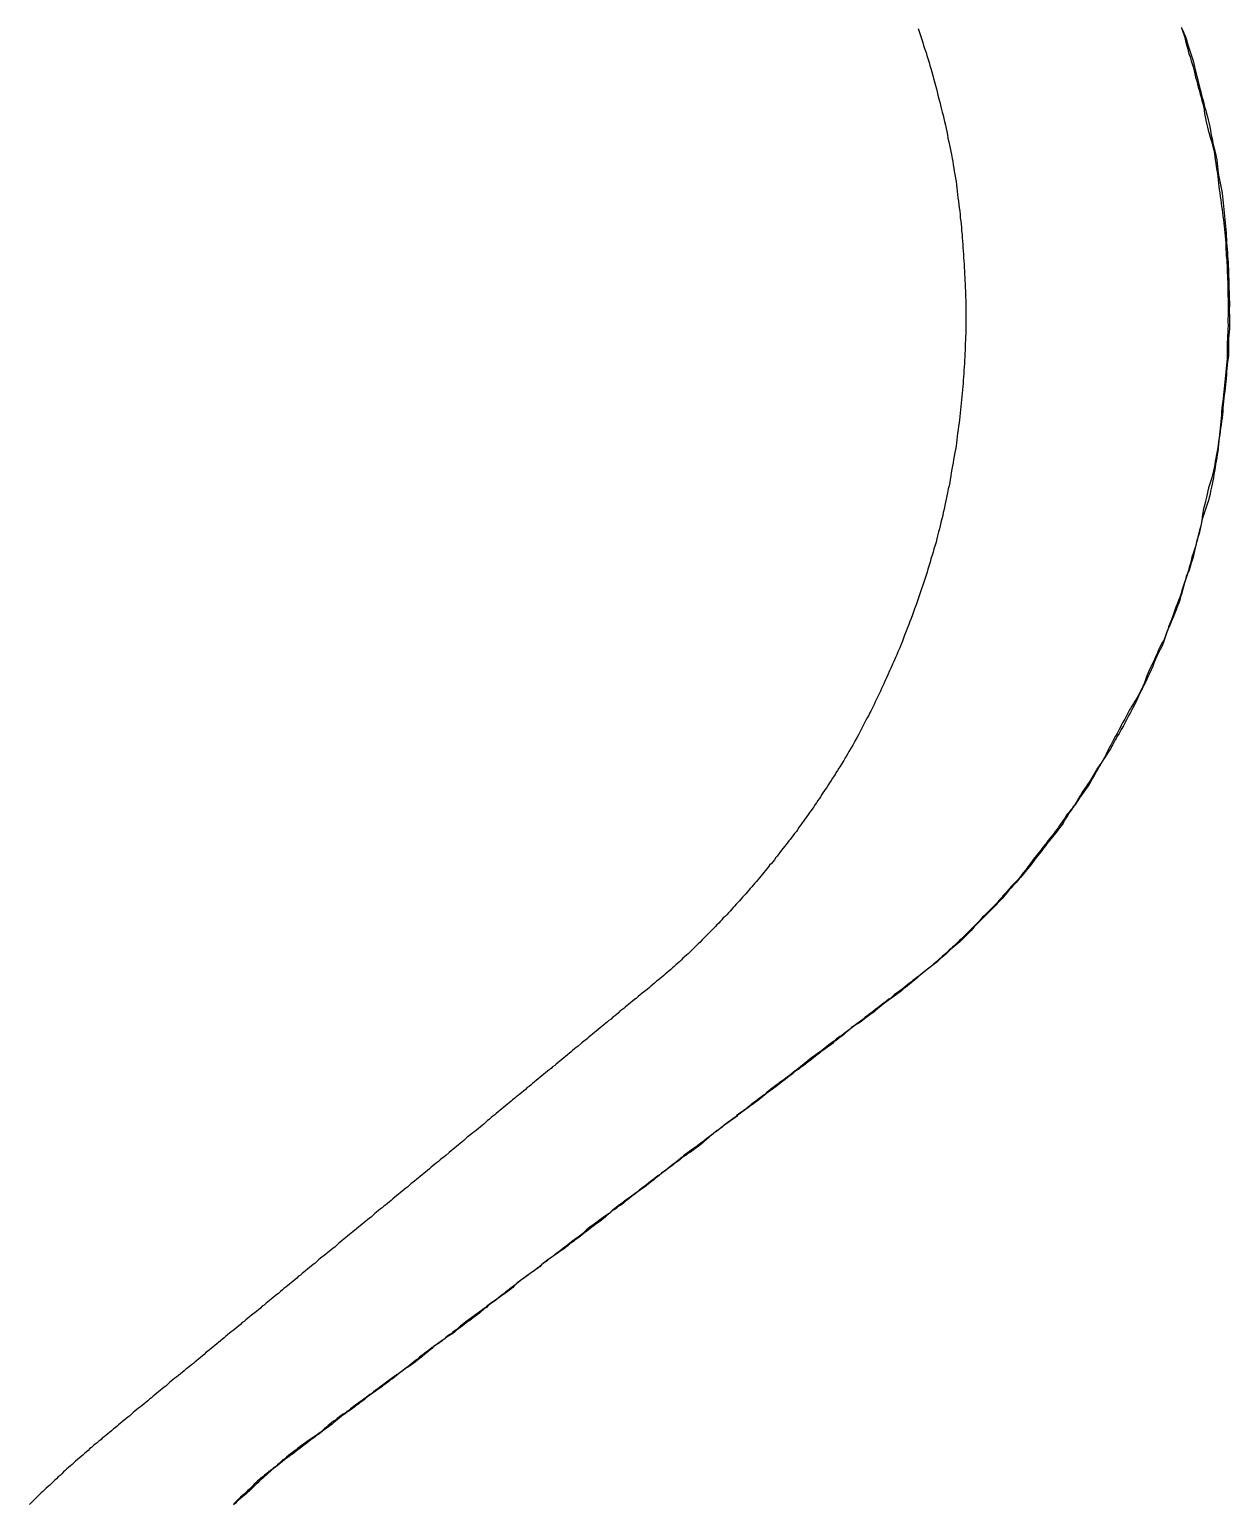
# Model space of a CAD drawing. Header units: millimetres. Extents: x 1.9 to 6, y -16.7 to 0.
# Drawn here: x 3.43 to 5.131, y -8.372 to -6.283 of the extents above; entities that cross this region are included whole.
import ezdxf

# ---------------------------------------------------------------- set-up
doc = ezdxf.new("R2010")
doc.units = ezdxf.units.MM
doc.header["$MEASUREMENT"] = 0
for name, color, linetype in [('Actual_1', 7, 'Continuous'), ('Actual_2', 7, 'Continuous'), ('Actual_3', 7, 'Continuous')]:
    doc.layers.add(name, color=color, linetype=linetype)

msp = doc.modelspace()

# ---------------------------------------------------------------- linework, layer by layer
at = {"layer": 'Actual_1'}
msp.add_lwpolyline([(5.0629, -6.2799), (5.0655, -6.2855), (5.067, -6.2896), (5.0689, -6.2936), (5.0707, -6.2993), (5.072, -6.3035), (5.0739, -6.3091), (5.0752, -6.3134), (5.0764, -6.3177), (5.0779, -6.322), (5.0796, -6.3276), (5.0808, -6.3319), (5.0819, -6.3363), (5.0833, -6.3417), (5.0843, -6.3462), (5.0853, -6.3507), (5.0864, -6.3552), (5.0879, -6.3606), (5.089, -6.365), (5.09, -6.3695), (5.0911, -6.374), (5.0926, -6.3794), (5.0938, -6.3838), (5.0948, -6.3883), (5.096, -6.3926), (5.0977, -6.3981), (5.0988, -6.4025), (5.0999, -6.4069), (5.1011, -6.4114), (5.1024, -6.4168), (5.1033, -6.4213), (5.1042, -6.4258), (5.105, -6.4303), (5.1059, -6.4348), (5.107, -6.4402), (5.1079, -6.4448), (5.1089, -6.4493), (5.11, -6.4537), (5.1116, -6.4591), (5.1126, -6.4635), (5.1133, -6.468), (5.1139, -6.4726), (5.1143, -6.4773), (5.1147, -6.482), (5.1153, -6.4866), (5.1162, -6.4918), (5.117, -6.4964), (5.1179, -6.501), (5.1188, -6.5055), (5.1198, -6.51), (5.1208, -6.5152), (5.1215, -6.5198), (5.122, -6.5244), (5.1224, -6.5291), (5.1229, -6.5337), (5.1234, -6.5384), (5.1239, -6.543), (5.1243, -6.5477), (5.1247, -6.5523), (5.1252, -6.5573), (5.1256, -6.562), (5.126, -6.5667), (5.1264, -6.5713), (5.1266, -6.576), (5.1269, -6.5806), (5.1271, -6.5853), (5.1274, -6.59), (5.1278, -6.5947), (5.1283, -6.5993), (5.1287, -6.604), (5.1291, -6.6087), (5.1294, -6.6134), (5.1296, -6.6181), (5.1298, -6.6228), (5.1299, -6.6276), (5.13, -6.6323), (5.1302, -6.637), (5.1303, -6.6417), (5.1304, -6.6464), (5.1306, -6.651), (5.1307, -6.6557), (5.1308, -6.6604), (5.131, -6.6651), (5.1311, -6.6698), (5.1311, -6.6744), (5.131, -6.6791), (5.131, -6.6838), (5.1311, -6.6886), (5.1312, -6.6933), (5.1313, -6.698), (5.1313, -6.7026), (5.1312, -6.7072), (5.1308, -6.7118), (5.1304, -6.7165), (5.1301, -6.7213), (5.13, -6.7261), (5.13, -6.7308), (5.1301, -6.7355), (5.13, -6.7401), (5.1297, -6.7446), (5.1292, -6.7491), (5.1285, -6.7543), (5.1279, -6.7589), (5.1275, -6.7636), (5.1272, -6.7683), (5.1269, -6.773), (5.1267, -6.7776), (5.1263, -6.7822), (5.1258, -6.7868), (5.1252, -6.7914), (5.1245, -6.7961), (5.1238, -6.8012), (5.1233, -6.8059), (5.1228, -6.8105), (5.1224, -6.8152), (5.1221, -6.8199), (5.1217, -6.8245), (5.1213, -6.8292), (5.1208, -6.8338), (5.1202, -6.8383), (5.1194, -6.8435), (5.1187, -6.8481), (5.118, -6.8527), (5.1174, -6.8573), (5.1168, -6.862), (5.1163, -6.8667), (5.1159, -6.8714), (5.1153, -6.876), (5.1147, -6.8811), (5.114, -6.8857), (5.1132, -6.8902), (5.1124, -6.8948), (5.1116, -6.8994), (5.1108, -6.904), (5.11, -6.9092), (5.1093, -6.9138), (5.1086, -6.9184), (5.1078, -6.9229), (5.1069, -6.9275), (5.1058, -6.9319), (5.1046, -6.9373), (5.1037, -6.9418), (5.1027, -6.9463), (5.1015, -6.9506), (5.0998, -6.956), (5.0984, -6.9602), (5.0968, -6.9643), (5.0947, -6.97), (5.0934, -6.9744), (5.0922, -6.9789), (5.091, -6.9843), (5.0902, -6.9889), (5.0893, -6.9934), (5.0882, -6.9977), (5.0864, -7.0032), (5.0852, -7.0075), (5.0842, -7.0121), (5.0832, -7.0166), (5.0819, -7.0219), (5.0809, -7.0264), (5.0798, -7.0308), (5.0785, -7.0351), (5.0767, -7.0406), (5.0754, -7.0449), (5.074, -7.0492), (5.0719, -7.0547), (5.0705, -7.0589), (5.069, -7.0632), (5.0671, -7.0687), (5.066, -7.0731), (5.0649, -7.0776), (5.0636, -7.082), (5.0621, -7.0874), (5.0609, -7.0918), (5.0594, -7.0959), (5.0573, -7.1014), (5.0558, -7.1056), (5.0534, -7.1111), (5.0518, -7.1152), (5.0501, -7.1193), (5.0478, -7.1248), (5.0461, -7.1288), (5.0436, -7.1344), (5.042, -7.1386), (5.0404, -7.1429), (5.0387, -7.1485), (5.0375, -7.1527), (5.0358, -7.1566), (5.0332, -7.162), (5.0311, -7.1655), (5.03, -7.1675), (5.0282, -7.1714), (5.0262, -7.1754), (5.0241, -7.1811), (5.0226, -7.1853), (5.0202, -7.1908), (5.0186, -7.1948), (5.0165, -7.1985), (5.0158, -7.2003), (5.0141, -7.2043), (5.0121, -7.208), (5.0113, -7.2098), (5.0095, -7.2136), (5.0074, -7.2174), (5.0066, -7.2192), (5.0048, -7.2231), (5.0028, -7.2269), (5.002, -7.2286), (5.0003, -7.2326), (4.9984, -7.2364), (4.9976, -7.2381), (4.9957, -7.242), (4.9938, -7.2456), (4.9927, -7.2475), (4.9908, -7.2511), (4.9885, -7.2547), (4.9876, -7.2567), (4.9858, -7.2605), (4.9838, -7.2643), (4.983, -7.2661), (4.9812, -7.2699), (4.9779, -7.2753), (4.9759, -7.2788), (4.9747, -7.2808), (4.9725, -7.2843), (4.9705, -7.288), (4.9695, -7.2899), (4.9676, -7.2936), (4.9656, -7.2973), (4.9646, -7.2992), (4.9627, -7.3028), (4.9604, -7.3059), (4.9591, -7.3081), (4.957, -7.3114), (4.9554, -7.3135), (4.9532, -7.3168), (4.9497, -7.3222), (4.9478, -7.3259), (4.9468, -7.3278), (4.9446, -7.3314), (4.9425, -7.3349), (4.9414, -7.3369), (4.9393, -7.3405), (4.9372, -7.344), (4.9362, -7.346), (4.9343, -7.3496), (4.9309, -7.355), (4.9288, -7.3583), (4.9272, -7.3604), (4.925, -7.3636), (4.9211, -7.3689), (4.9189, -7.3721), (4.9174, -7.3742), (4.9152, -7.3774), (4.9138, -7.3796), (4.9115, -7.3828), (4.9091, -7.3859), (4.9077, -7.3881), (4.9056, -7.3914), (4.9042, -7.3935), (4.902, -7.3968), (4.8997, -7.4002), (4.8985, -7.4023), (4.8965, -7.4058), (4.8954, -7.408), (4.893, -7.4112), (4.8908, -7.4143), (4.8891, -7.4164), (4.8869, -7.4194), (4.885, -7.4216), (4.8827, -7.4245), (4.881, -7.4268), (4.8786, -7.4296), (4.876, -7.4324), (4.8744, -7.4348), (4.8721, -7.4377), (4.8704, -7.4399), (4.8682, -7.443), (4.8665, -7.4452), (4.8642, -7.4482), (4.8602, -7.4534), (4.8578, -7.4563), (4.8561, -7.4585), (4.8541, -7.4613), (4.8523, -7.4636), (4.85, -7.4665), (4.8458, -7.4716), (4.8435, -7.4744), (4.8417, -7.4768), (4.8394, -7.4797), (4.8375, -7.4819), (4.8353, -7.4848), (4.8333, -7.487), (4.831, -7.4896), (4.8288, -7.492), (4.8264, -7.4945), (4.8244, -7.4969), (4.8219, -7.4994), (4.8176, -7.5045), (4.8152, -7.5072), (4.8134, -7.5095), (4.811, -7.5122), (4.809, -7.5145), (4.8067, -7.5171), (4.8045, -7.5194), (4.8022, -7.5219), (4.7999, -7.5242), (4.7976, -7.5267), (4.7952, -7.529), (4.7929, -7.5314), (4.7905, -7.5337), (4.7882, -7.5361), (4.7859, -7.5384), (4.7836, -7.5409), (4.7812, -7.5432), (4.7789, -7.5455), (4.7765, -7.5478), (4.7742, -7.5503), (4.7718, -7.5526), (4.7696, -7.5551), (4.7673, -7.5574), (4.765, -7.5599), (4.7628, -7.5623), (4.7605, -7.5647), (4.7582, -7.5671), (4.7559, -7.5695), (4.7535, -7.5719), (4.7512, -7.5741), (4.7486, -7.5764), (4.7463, -7.5784), (4.7435, -7.5807), (4.7412, -7.5826), (4.7384, -7.5849), (4.7361, -7.587), (4.7335, -7.5894), (4.7311, -7.5915), (4.7286, -7.5939), (4.7262, -7.596), (4.7238, -7.5985), (4.7213, -7.6004), (4.7189, -7.6028), (4.7161, -7.6053), (4.7138, -7.607), (4.7108, -7.6092), (4.7086, -7.611), (4.7056, -7.6132), (4.7034, -7.615), (4.7004, -7.6173), (4.698, -7.6189), (4.6953, -7.6215), (4.6926, -7.6239), (4.6902, -7.6258), (4.6875, -7.6281), (4.6852, -7.6301), (4.6825, -7.6324), (4.6802, -7.6344), (4.6774, -7.6366), (4.6751, -7.6385), (4.6722, -7.6408), (4.6698, -7.6424), (4.6671, -7.6449), (4.6642, -7.6473), (4.6619, -7.6489), (4.6588, -7.6511), (4.6567, -7.6527), (4.6535, -7.6549), (4.6482, -7.6588), (4.6451, -7.661), (4.6429, -7.6627), (4.6398, -7.6649), (4.6375, -7.6668), (4.6348, -7.6691), (4.6324, -7.671), (4.6298, -7.6734), (4.627, -7.6759), (4.6246, -7.6775), (4.6216, -7.6797), (4.6194, -7.6814), (4.6163, -7.6836), (4.614, -7.6852), (4.611, -7.6875), (4.608, -7.6899), (4.6058, -7.6913), (4.6024, -7.6934), (4.6003, -7.6948), (4.5971, -7.6971), (4.5942, -7.6996), (4.5918, -7.7012), (4.5891, -7.7035), (4.5868, -7.7055), (4.584, -7.7078), (4.5817, -7.7097), (4.5788, -7.7119), (4.5766, -7.7137), (4.5737, -7.716), (4.5712, -7.7175), (4.5685, -7.7201), (4.5656, -7.7224), (4.5633, -7.7241), (4.5602, -7.7263), (4.5581, -7.728), (4.555, -7.7302), (4.5526, -7.7316), (4.5498, -7.7342), (4.5468, -7.7365), (4.5445, -7.7382), (4.5416, -7.7405), (4.5394, -7.7424), (4.5364, -7.7446), (4.5342, -7.7462), (4.5312, -7.7486), (4.5283, -7.7511), (4.526, -7.7525), (4.5228, -7.7547), (4.5207, -7.7564), (4.5176, -7.7586), (4.5153, -7.7601), (4.5124, -7.7626), (4.5095, -7.7651), (4.5072, -7.7667), (4.5042, -7.7689), (4.502, -7.7707), (4.499, -7.7729), (4.4967, -7.7746), (4.4938, -7.777), (4.4886, -7.781), (4.4856, -7.7834), (4.4834, -7.785), (4.4803, -7.7872), (4.4781, -7.7889), (4.4751, -7.7913), (4.4727, -7.7929), (4.47, -7.7954), (4.4672, -7.7979), (4.4649, -7.7995), (4.4618, -7.8017), (4.4596, -7.8033), (4.4565, -7.8055), (4.4542, -7.807), (4.4512, -7.8094), (4.4482, -7.8117), (4.446, -7.8133), (4.4428, -7.8154), (4.4406, -7.8171), (4.4376, -7.8194), (4.4351, -7.821), (4.4324, -7.8236), (4.4296, -7.826), (4.4273, -7.8276), (4.4242, -7.8298), (4.4221, -7.8314), (4.4189, -7.8336), (4.4166, -7.835), (4.4136, -7.8375), (4.4106, -7.8398), (4.4084, -7.8415), (4.4053, -7.8437), (4.403, -7.8454), (4.4001, -7.8477), (4.3977, -7.8495), (4.395, -7.852), (4.3926, -7.8546), (4.39, -7.8563), (4.3874, -7.8588), (4.3851, -7.8607), (4.3823, -7.863), (4.38, -7.8648), (4.377, -7.867), (4.3748, -7.8686), (4.3717, -7.8708), (4.3687, -7.8733), (4.3664, -7.8746), (4.3632, -7.8768), (4.361, -7.8783), (4.3578, -7.8805), (4.3555, -7.8819), (4.3526, -7.8845), (4.3497, -7.8868), (4.3474, -7.8886), (4.3444, -7.8908), (4.3422, -7.8926), (4.3392, -7.8948), (4.3369, -7.8962), (4.3339, -7.8987), (4.3309, -7.901), (4.3286, -7.9027), (4.3256, -7.9049), (4.3234, -7.9068), (4.3205, -7.909), (4.3182, -7.9108), (4.3154, -7.9132), (4.3103, -7.9174), (4.3074, -7.9197), (4.3052, -7.9214), (4.3021, -7.9236), (4.2999, -7.9252), (4.2967, -7.9274), (4.2914, -7.9312), (4.2883, -7.9335), (4.2861, -7.9352), (4.2831, -7.9374), (4.2808, -7.9392), (4.278, -7.9416), (4.2756, -7.9433), (4.2729, -7.9458), (4.27, -7.9482), (4.2678, -7.9497), (4.2646, -7.9519), (4.2625, -7.9535), (4.2593, -7.9557), (4.2569, -7.9571), (4.2541, -7.9597), (4.2513, -7.9621), (4.2489, -7.964), (4.2462, -7.9663), (4.2439, -7.9683), (4.2411, -7.9705), (4.2389, -7.9723), (4.2358, -7.9745), (4.2335, -7.9759), (4.2306, -7.9784), (4.2275, -7.9807), (4.2253, -7.9824), (4.2223, -7.9846), (4.22, -7.9864), (4.2171, -7.9886), (4.2147, -7.9902), (4.2119, -7.9927), (4.2089, -7.995), (4.2067, -7.9966), (4.2036, -7.9989), (4.2014, -8.0007), (4.1984, -8.0029), (4.1961, -8.0046), (4.1933, -8.007), (4.1904, -8.0095), (4.1881, -8.011), (4.185, -8.0132), (4.1828, -8.0147), (4.1796, -8.0169), (4.1773, -8.0181), (4.1742, -8.0205), (4.171, -8.0227), (4.1688, -8.0243), (4.1657, -8.0265), (4.1634, -8.0282), (4.1605, -8.0306), (4.1579, -8.0322), (4.1554, -8.0348), (4.1526, -8.0372), (4.1503, -8.0389), (4.1472, -8.0411), (4.1451, -8.0427), (4.1419, -8.0449), (4.1366, -8.0487), (4.1335, -8.051), (4.1313, -8.0526), (4.1282, -8.0548), (4.1259, -8.0566), (4.1231, -8.0589), (4.1206, -8.0607), (4.1181, -8.0633), (4.1157, -8.066), (4.1132, -8.0677), (4.1104, -8.0701), (4.1081, -8.0718), (4.105, -8.074), (4.1028, -8.0755), (4.0997, -8.0778), (4.0974, -8.0792), (4.0944, -8.0817), (4.0914, -8.084), (4.0892, -8.0856), (4.086, -8.0877), (4.0838, -8.0892), (4.0807, -8.0916), (4.0781, -8.0942), (4.0756, -8.0959), (4.073, -8.0983), (4.0706, -8.1002), (4.0678, -8.1026), (4.0656, -8.1044), (4.0626, -8.1066), (4.0604, -8.1081), (4.0573, -8.1104), (4.0544, -8.1129), (4.052, -8.1143), (4.049, -8.1166), (4.0468, -8.1183), (4.0437, -8.1206), (4.0415, -8.1223), (4.0386, -8.1246), (4.0361, -8.1262), (4.0334, -8.1287), (4.0303, -8.131), (4.0282, -8.1324), (4.0249, -8.1345), (4.0227, -8.1359), (4.0195, -8.1382), (4.0163, -8.1405), (4.0141, -8.1419), (4.0109, -8.1441), (4.0087, -8.1457), (4.0057, -8.148), (4.0031, -8.1496), (4.0006, -8.1523), (3.998, -8.1548), (3.9956, -8.1567), (3.9929, -8.159), (3.9906, -8.1609), (3.9877, -8.1632), (3.9855, -8.1651), (3.9826, -8.1673), (3.9803, -8.169), (3.9774, -8.1714), (3.9745, -8.1739), (3.9722, -8.1752), (3.9689, -8.1774), (3.9668, -8.1788), (3.9635, -8.181), (3.9582, -8.1848), (3.9552, -8.1871), (3.953, -8.1889), (3.95, -8.1911), (3.9478, -8.1929), (3.9448, -8.1952), (3.9424, -8.1967), (3.9396, -8.1992), (3.9367, -8.2016), (3.9344, -8.2032), (3.9313, -8.2054), (3.9292, -8.207), (3.926, -8.2092), (3.9208, -8.213), (3.9176, -8.2153), (3.9154, -8.2168), (3.9122, -8.219), (3.9099, -8.2206), (3.907, -8.223), (3.9042, -8.2255), (3.9018, -8.2271), (3.8989, -8.2294), (3.8967, -8.2312), (3.8937, -8.2334), (3.8915, -8.2351), (3.8884, -8.2373), (3.8831, -8.2411), (3.8799, -8.2433), (3.8778, -8.2449), (3.8746, -8.2471), (3.8723, -8.2488), (3.8695, -8.2512), (3.8644, -8.2555), (3.8616, -8.2578), (3.8593, -8.2596), (3.8563, -8.2618), (3.8541, -8.2636), (3.8511, -8.2658), (3.8488, -8.2673), (3.8459, -8.2697), (3.8429, -8.2721), (3.8406, -8.2736), (3.8375, -8.2758), (3.8353, -8.2776), (3.8323, -8.2798), (3.8299, -8.2814), (3.8271, -8.2838), (3.8242, -8.2863), (3.8219, -8.2879), (3.8189, -8.2901), (3.8167, -8.2918), (3.8136, -8.294), (3.8113, -8.2956), (3.8084, -8.298), (3.8055, -8.3005), (3.8032, -8.302), (3.8001, -8.3042), (3.7979, -8.3058), (3.7948, -8.308), (3.7925, -8.3096), (3.7896, -8.3121), (3.7868, -8.3145), (3.7844, -8.3162), (3.7816, -8.3185), (3.7793, -8.3204), (3.7764, -8.3227), (3.7742, -8.3246), (3.7714, -8.3269), (3.769, -8.329), (3.7665, -8.3313), (3.764, -8.3333), (3.7615, -8.3357), (3.7565, -8.3401), (3.7541, -8.3426), (3.7516, -8.3447), (3.7493, -8.3471), (3.7469, -8.3494), (3.7447, -8.3519), (3.7422, -8.354), (3.7397, -8.3565), (3.7374, -8.3584), (3.7346, -8.3607), (3.7323, -8.3627), (3.7295, -8.3649), (3.7273, -8.367), (3.7246, -8.3693), (3.7223, -8.3715), (3.7197, -8.3738)], dxfattribs=at)
at = {"layer": 'Actual_2'}
msp.add_lwpolyline([(4.6901, -6.282), (4.692, -6.2875), (4.6932, -6.2919), (4.6946, -6.2962), (4.6965, -6.3017), (4.6978, -6.306), (4.6992, -6.3103), (4.7012, -6.3158), (4.7025, -6.3201), (4.7037, -6.3244), (4.7055, -6.3299), (4.7067, -6.3343), (4.7078, -6.3387), (4.7092, -6.343), (4.7108, -6.3485), (4.7119, -6.3529), (4.7131, -6.3573), (4.7148, -6.3628), (4.7159, -6.3672), (4.717, -6.3716), (4.7181, -6.3761), (4.7195, -6.3815), (4.7206, -6.386), (4.7216, -6.3904), (4.7227, -6.3949), (4.7243, -6.4003), (4.7254, -6.4047), (4.7264, -6.4092), (4.7275, -6.4136), (4.7288, -6.419), (4.7298, -6.4235), (4.7306, -6.428), (4.7314, -6.4326), (4.7323, -6.4371), (4.7336, -6.4425), (4.7345, -6.447), (4.7354, -6.4515), (4.7363, -6.456), (4.7372, -6.4606), (4.7383, -6.4659), (4.7391, -6.4704), (4.7398, -6.475), (4.7404, -6.4796), (4.7412, -6.4842), (4.742, -6.4888), (4.743, -6.494), (4.7437, -6.4986), (4.7442, -6.5032), (4.7448, -6.5078), (4.7453, -6.5124), (4.7458, -6.5171), (4.7463, -6.5217), (4.747, -6.5263), (4.7477, -6.5315), (4.7483, -6.5361), (4.7489, -6.5407), (4.7494, -6.5454), (4.7498, -6.55), (4.7503, -6.5547), (4.7508, -6.5593), (4.7513, -6.564), (4.7517, -6.5687), (4.7522, -6.5736), (4.7525, -6.5783), (4.7529, -6.583), (4.7532, -6.5877), (4.7535, -6.5923), (4.7538, -6.597), (4.7541, -6.6017), (4.7545, -6.6064), (4.7548, -6.611), (4.7551, -6.6157), (4.7554, -6.6204), (4.7557, -6.6251), (4.7559, -6.6298), (4.7561, -6.6345), (4.7564, -6.6391), (4.7566, -6.6438), (4.7568, -6.6487), (4.757, -6.6534), (4.7571, -6.6581), (4.7573, -6.6627), (4.7574, -6.6674), (4.7575, -6.6721), (4.7575, -6.6767), (4.7575, -6.6814), (4.7575, -6.6862), (4.7575, -6.6909), (4.7575, -6.6956), (4.7575, -6.7003), (4.7576, -6.7049), (4.7575, -6.7096), (4.7575, -6.7143), (4.7573, -6.7189), (4.7571, -6.7236), (4.7569, -6.7283), (4.7568, -6.733), (4.7566, -6.7377), (4.7564, -6.7424), (4.7562, -6.7471), (4.7559, -6.7517), (4.7556, -6.7566), (4.7553, -6.7613), (4.755, -6.766), (4.7547, -6.7707), (4.7544, -6.7753), (4.754, -6.78), (4.7537, -6.7847), (4.7533, -6.7893), (4.7529, -6.794), (4.7525, -6.7986), (4.7521, -6.8033), (4.7516, -6.808), (4.7511, -6.813), (4.7506, -6.8177), (4.7501, -6.8223), (4.7496, -6.8269), (4.7491, -6.8316), (4.7486, -6.8362), (4.748, -6.8408), (4.7474, -6.8454), (4.7466, -6.8501), (4.746, -6.8552), (4.7455, -6.8599), (4.7449, -6.8645), (4.7443, -6.8691), (4.7437, -6.8737), (4.743, -6.8783), (4.742, -6.8828), (4.7411, -6.8881), (4.7403, -6.8926), (4.7396, -6.8972), (4.7388, -6.9018), (4.7379, -6.9064), (4.737, -6.9116), (4.7362, -6.9162), (4.7355, -6.9208), (4.7347, -6.9254), (4.7339, -6.9299), (4.7328, -6.9343), (4.7316, -6.9397), (4.7307, -6.9442), (4.7299, -6.9488), (4.7289, -6.9533), (4.7278, -6.9578), (4.7267, -6.9631), (4.7257, -6.9676), (4.7248, -6.9721), (4.7237, -6.9766), (4.7223, -6.982), (4.7213, -6.9864), (4.7202, -6.9909), (4.719, -6.9953), (4.7176, -7.0008), (4.7165, -7.0052), (4.7154, -7.0096), (4.714, -7.0139), (4.7124, -7.0194), (4.7112, -7.0238), (4.7099, -7.0281), (4.7081, -7.0336), (4.7069, -7.038), (4.7056, -7.0423), (4.7039, -7.0478), (4.7027, -7.0522), (4.7015, -7.0565), (4.7, -7.0608), (4.6982, -7.0663), (4.6969, -7.0706), (4.6953, -7.0747), (4.6934, -7.0803), (4.692, -7.0846), (4.6903, -7.0887), (4.6885, -7.0944), (4.6871, -7.0986), (4.685, -7.1042), (4.6836, -7.1084), (4.6821, -7.1125), (4.6799, -7.1181), (4.6784, -7.1222), (4.6766, -7.1263), (4.6745, -7.1319), (4.673, -7.1361), (4.6708, -7.1417), (4.6694, -7.1458), (4.6678, -7.1499), (4.6654, -7.1555), (4.6639, -7.1596), (4.6614, -7.1651), (4.6598, -7.1692), (4.6579, -7.1731), (4.6555, -7.1787), (4.6538, -7.1827), (4.6513, -7.1883), (4.6496, -7.1923), (4.647, -7.1979), (4.6454, -7.2019), (4.6434, -7.2057), (4.6411, -7.2114), (4.6391, -7.2152), (4.6383, -7.217), (4.6366, -7.2209), (4.6347, -7.2247), (4.6339, -7.2264), (4.6321, -7.2304), (4.6302, -7.2342), (4.6293, -7.2359), (4.6275, -7.2398), (4.6256, -7.2436), (4.6247, -7.2454), (4.6228, -7.2491), (4.6208, -7.2529), (4.6199, -7.2547), (4.618, -7.2585), (4.616, -7.2622), (4.6151, -7.264), (4.6132, -7.2678), (4.6112, -7.2715), (4.6102, -7.2734), (4.6084, -7.2771), (4.6063, -7.2807), (4.6053, -7.2826), (4.6034, -7.2863), (4.6002, -7.2918), (4.5983, -7.2955), (4.5973, -7.2974), (4.5951, -7.301), (4.5931, -7.3046), (4.592, -7.3066), (4.5899, -7.3101), (4.5878, -7.3136), (4.5866, -7.3156), (4.5846, -7.3191), (4.5812, -7.3245), (4.5791, -7.328), (4.5778, -7.33), (4.5757, -7.3335), (4.5734, -7.3367), (4.5722, -7.3389), (4.5701, -7.3423), (4.5688, -7.3444), (4.5666, -7.3477), (4.5643, -7.3509), (4.563, -7.3531), (4.5609, -7.3564), (4.5596, -7.3586), (4.5573, -7.3618), (4.5551, -7.3651), (4.5537, -7.3672), (4.5516, -7.3706), (4.5503, -7.3728), (4.548, -7.376), (4.5458, -7.3792), (4.5443, -7.3813), (4.5422, -7.3846), (4.5407, -7.3868), (4.5384, -7.3899), (4.536, -7.3929), (4.5345, -7.3951), (4.5323, -7.3983), (4.5307, -7.4005), (4.5285, -7.4036), (4.5247, -7.4089), (4.5225, -7.4122), (4.521, -7.4143), (4.5189, -7.4175), (4.5174, -7.4198), (4.515, -7.4227), (4.5126, -7.4257), (4.5109, -7.4279), (4.5087, -7.4309), (4.5068, -7.4331), (4.5046, -7.4361), (4.5029, -7.4383), (4.5005, -7.4412), (4.4964, -7.4464), (4.4941, -7.4494), (4.4924, -7.4516), (4.4902, -7.4546), (4.4884, -7.4568), (4.4862, -7.4598), (4.4845, -7.4621), (4.482, -7.4649), (4.4795, -7.4676), (4.4779, -7.47), (4.4755, -7.4728), (4.4737, -7.4751), (4.4714, -7.4779), (4.4694, -7.4802), (4.4671, -7.483), (4.4652, -7.4853), (4.4629, -7.4881), (4.4611, -7.4905), (4.4587, -7.4931), (4.4561, -7.4957), (4.4544, -7.4981), (4.452, -7.5007), (4.45, -7.5031), (4.4477, -7.5057), (4.4456, -7.508), (4.4433, -7.5107), (4.4411, -7.513), (4.4388, -7.5156), (4.4366, -7.5179), (4.4343, -7.5205), (4.4322, -7.5228), (4.4299, -7.5254), (4.4278, -7.5277), (4.4255, -7.5303), (4.4235, -7.5328), (4.421, -7.5352), (4.419, -7.5377), (4.4164, -7.54), (4.4138, -7.5423), (4.4119, -7.5448), (4.4093, -7.5471), (4.4073, -7.5497), (4.4048, -7.552), (4.4028, -7.5545), (4.4003, -7.5569), (4.3981, -7.5593), (4.3957, -7.5616), (4.3935, -7.564), (4.3911, -7.5663), (4.3888, -7.5687), (4.3864, -7.5709), (4.3841, -7.5733), (4.3808, -7.5769), (4.3783, -7.5792), (4.376, -7.5815), (4.3736, -7.5838), (4.3712, -7.5861), (4.3688, -7.5884), (4.3664, -7.5906), (4.3639, -7.593), (4.3615, -7.5951), (4.359, -7.5975), (4.3565, -7.5994), (4.3541, -7.602), (4.3518, -7.6045), (4.3492, -7.6064), (4.3467, -7.6089), (4.3443, -7.6109), (4.3417, -7.6132), (4.3394, -7.6153), (4.3367, -7.6176), (4.3344, -7.6196), (4.3317, -7.6219), (4.3294, -7.6239), (4.3266, -7.6262), (4.3243, -7.628), (4.3215, -7.6304), (4.319, -7.632), (4.3164, -7.6346), (4.3137, -7.637), (4.3113, -7.6389), (4.3086, -7.6412), (4.3063, -7.6431), (4.3034, -7.6454), (4.3012, -7.6472), (4.2983, -7.6495), (4.2959, -7.6513), (4.2932, -7.6537), (4.2906, -7.6563), (4.2881, -7.6579), (4.2853, -7.6603), (4.283, -7.6621), (4.2801, -7.6644), (4.2778, -7.6663), (4.275, -7.6685), (4.2727, -7.6704), (4.2699, -7.6727), (4.2674, -7.6744), (4.2648, -7.677), (4.2622, -7.6795), (4.2598, -7.6813), (4.2569, -7.6836), (4.2547, -7.6855), (4.2518, -7.6877), (4.2496, -7.6897), (4.2468, -7.6919), (4.2444, -7.6938), (4.2417, -7.6962), (4.2392, -7.6978), (4.2366, -7.7004), (4.2337, -7.7028), (4.2314, -7.7045), (4.2286, -7.7068), (4.2263, -7.7087), (4.2235, -7.711), (4.2212, -7.7129), (4.2184, -7.7153), (4.216, -7.7171), (4.2133, -7.7195), (4.2083, -7.7238), (4.2055, -7.7261), (4.2032, -7.728), (4.2003, -7.7302), (4.1981, -7.7321), (4.1952, -7.7344), (4.1929, -7.7363), (4.1901, -7.7386), (4.1877, -7.7404), (4.1851, -7.7429), (4.1823, -7.7454), (4.18, -7.7471), (4.1771, -7.7494), (4.1749, -7.7513), (4.172, -7.7535), (4.1698, -7.7555), (4.1669, -7.7577), (4.1646, -7.7595), (4.1618, -7.7619), (4.1593, -7.7635), (4.1567, -7.7662), (4.154, -7.7685), (4.1516, -7.7704), (4.1488, -7.7727), (4.1465, -7.7746), (4.1436, -7.7768), (4.1414, -7.7786), (4.1385, -7.781), (4.1361, -7.7827), (4.1335, -7.7852), (4.1309, -7.7878), (4.1284, -7.7895), (4.1256, -7.7919), (4.1233, -7.7937), (4.1204, -7.796), (4.1182, -7.7979), (4.1153, -7.8001), (4.113, -7.8021), (4.1103, -7.8044), (4.1079, -7.8061), (4.1052, -7.8086), (4.1025, -7.8111), (4.1001, -7.8128), (4.0973, -7.8151), (4.095, -7.817), (4.0921, -7.8192), (4.0899, -7.8211), (4.087, -7.8234), (4.0847, -7.8253), (4.082, -7.8277), (4.0795, -7.8295), (4.077, -7.8321), (4.0743, -7.8346), (4.0719, -7.8363), (4.0691, -7.8386), (4.0668, -7.8405), (4.064, -7.8428), (4.0617, -7.8447), (4.0589, -7.847), (4.0565, -7.8488), (4.0538, -7.8512), (4.0513, -7.8527), (4.0487, -7.8554), (4.046, -7.8578), (4.0436, -7.8596), (4.0408, -7.8619), (4.0385, -7.8638), (4.0357, -7.8661), (4.0334, -7.868), (4.0306, -7.8703), (4.0282, -7.8721), (4.0255, -7.8746), (4.0205, -7.8788), (4.0176, -7.8811), (4.0153, -7.8829), (4.0125, -7.8852), (4.0102, -7.8872), (4.0074, -7.8894), (4.0051, -7.8914), (4.0023, -7.8937), (3.9999, -7.8955), (3.9973, -7.8979), (3.9946, -7.9004), (3.9922, -7.9021), (3.9894, -7.9045), (3.9871, -7.9064), (3.9843, -7.9087), (3.982, -7.9106), (3.9791, -7.9128), (3.9769, -7.9147), (3.974, -7.917), (3.9715, -7.9186), (3.9689, -7.9212), (3.9661, -7.9236), (3.9638, -7.9254), (3.9609, -7.9276), (3.9587, -7.9295), (3.9558, -7.9318), (3.9535, -7.9337), (3.9507, -7.936), (3.9483, -7.9378), (3.9457, -7.9403), (3.943, -7.9428), (3.9406, -7.9445), (3.9377, -7.9468), (3.9355, -7.9487), (3.9326, -7.9509), (3.9304, -7.9529), (3.9275, -7.9551), (3.9252, -7.957), (3.9225, -7.9594), (3.92, -7.9611), (3.9174, -7.9637), (3.9148, -7.9662), (3.9124, -7.9679), (3.9095, -7.9702), (3.9073, -7.9721), (3.9044, -7.9743), (3.9021, -7.9762), (3.8993, -7.9785), (3.8969, -7.9803), (3.8941, -7.9827), (3.889, -7.9869), (3.8862, -7.9892), (3.8839, -7.9911), (3.8811, -7.9933), (3.8788, -7.9952), (3.876, -7.9975), (3.8737, -7.9994), (3.8709, -8.0018), (3.8685, -8.0036), (3.8659, -8.0061), (3.8633, -8.0086), (3.8608, -8.0103), (3.858, -8.0126), (3.8557, -8.0145), (3.8528, -8.0167), (3.8506, -8.0186), (3.8477, -8.0209), (3.8454, -8.0227), (3.8426, -8.0251), (3.8401, -8.0268), (3.8376, -8.0293), (3.8349, -8.0318), (3.8325, -8.0336), (3.8297, -8.0359), (3.8274, -8.0378), (3.8246, -8.0401), (3.8223, -8.042), (3.8195, -8.0443), (3.8171, -8.0461), (3.8144, -8.0485), (3.8118, -8.0501), (3.8093, -8.0527), (3.8066, -8.0551), (3.8042, -8.0569), (3.8014, -8.0592), (3.7991, -8.0611), (3.7963, -8.0634), (3.794, -8.0653), (3.7912, -8.0676), (3.7889, -8.0694), (3.7861, -8.0718), (3.7834, -8.0743), (3.781, -8.076), (3.7781, -8.0783), (3.7759, -8.0802), (3.773, -8.0824), (3.7708, -8.0844), (3.768, -8.0867), (3.7657, -8.0886), (3.7629, -8.0909), (3.7605, -8.0926), (3.7578, -8.0951), (3.7551, -8.0976), (3.7527, -8.0994), (3.7499, -8.1017), (3.7476, -8.1035), (3.7447, -8.1058), (3.7425, -8.1077), (3.7396, -8.11), (3.7373, -8.1118), (3.7346, -8.1142), (3.7321, -8.1158), (3.7295, -8.1184), (3.7267, -8.1208), (3.7244, -8.1226), (3.7215, -8.1248), (3.7192, -8.1267), (3.7163, -8.129), (3.7141, -8.1308), (3.7112, -8.1332), (3.7088, -8.1349), (3.7062, -8.1374), (3.7036, -8.1399), (3.7011, -8.1417), (3.6984, -8.1441), (3.6961, -8.1459), (3.6932, -8.1482), (3.6909, -8.15), (3.6881, -8.1523), (3.6857, -8.1542), (3.683, -8.1566), (3.6805, -8.1583), (3.678, -8.1608), (3.6753, -8.1633), (3.6729, -8.1651), (3.6701, -8.1674), (3.6679, -8.1694), (3.665, -8.1716), (3.6628, -8.1735), (3.6599, -8.1758), (3.6576, -8.1776), (3.6548, -8.18), (3.6523, -8.1815), (3.6497, -8.1841), (3.6469, -8.1865), (3.6446, -8.1883), (3.6417, -8.1906), (3.6395, -8.1925), (3.6366, -8.1947), (3.6343, -8.1966), (3.6315, -8.1989), (3.6291, -8.2007), (3.6264, -8.2032), (3.6237, -8.2057), (3.6213, -8.2074), (3.6185, -8.2097), (3.6162, -8.2116), (3.6133, -8.2138), (3.6111, -8.2158), (3.6083, -8.2181), (3.606, -8.22), (3.6032, -8.2223), (3.6008, -8.224), (3.5982, -8.2265), (3.5954, -8.229), (3.5931, -8.2307), (3.5902, -8.233), (3.588, -8.2349), (3.5851, -8.2372), (3.5828, -8.2391), (3.58, -8.2414), (3.5776, -8.2431), (3.5749, -8.2456), (3.5723, -8.2481), (3.5698, -8.2498), (3.567, -8.2521), (3.5647, -8.254), (3.5619, -8.2563), (3.5597, -8.2583), (3.5568, -8.2605), (3.5546, -8.2625), (3.5518, -8.2648), (3.5494, -8.2665), (3.5467, -8.269), (3.544, -8.2715), (3.5416, -8.2732), (3.5388, -8.2755), (3.5365, -8.2774), (3.5337, -8.2797), (3.5314, -8.2817), (3.5286, -8.2839), (3.5263, -8.2859), (3.5236, -8.2882), (3.5212, -8.2901), (3.5186, -8.2926), (3.5161, -8.2943), (3.5136, -8.2969), (3.511, -8.2993), (3.5086, -8.3012), (3.5059, -8.3035), (3.5036, -8.3056), (3.5008, -8.3078), (3.4985, -8.3099), (3.4958, -8.3122), (3.4935, -8.3143), (3.4909, -8.3166), (3.4885, -8.3187), (3.486, -8.321), (3.4836, -8.323), (3.4811, -8.3255), (3.4785, -8.3273), (3.4762, -8.33), (3.4739, -8.3325), (3.4713, -8.3345), (3.469, -8.337), (3.4665, -8.3391), (3.4641, -8.3415), (3.4617, -8.3436), (3.4592, -8.346), (3.4569, -8.3482), (3.4543, -8.3505), (3.452, -8.3527), (3.4495, -8.355), (3.4472, -8.3572), (3.4446, -8.3595), (3.4423, -8.3618), (3.4399, -8.3641), (3.4376, -8.3665), (3.4352, -8.3688), (3.4329, -8.3712), (3.4305, -8.3735)], dxfattribs=at)
at = {"layer": 'Actual_3'}
msp.add_lwpolyline([(5.0631, -6.2807), (5.0646, -6.2849), (5.0666, -6.2904), (5.0679, -6.2947), (5.069, -6.2991), (5.0701, -6.3035), (5.0716, -6.309), (5.0727, -6.3134), (5.0739, -6.3178), (5.0754, -6.3221), (5.0771, -6.3277), (5.0783, -6.332), (5.0797, -6.3363), (5.0812, -6.3418), (5.0822, -6.3462), (5.0832, -6.3507), (5.0844, -6.3551), (5.0859, -6.3606), (5.087, -6.365), (5.0882, -6.3694), (5.0899, -6.3749), (5.0911, -6.3793), (5.0922, -6.3837), (5.0933, -6.3881), (5.0947, -6.3935), (5.0955, -6.3979), (5.0961, -6.4025), (5.0968, -6.4071), (5.0976, -6.4117), (5.0986, -6.4162), (5.1, -6.4216), (5.1011, -6.426), (5.1023, -6.4304), (5.1041, -6.436), (5.1054, -6.4403), (5.1066, -6.4446), (5.1078, -6.449), (5.1091, -6.4544), (5.1099, -6.4589), (5.1105, -6.4635), (5.1112, -6.4681), (5.1119, -6.4727), (5.1126, -6.4773), (5.1135, -6.4825), (5.1141, -6.4871), (5.1147, -6.4917), (5.1152, -6.4963), (5.1157, -6.501), (5.1162, -6.5056), (5.1167, -6.5102), (5.1174, -6.5149), (5.1182, -6.52), (5.1189, -6.5247), (5.1195, -6.5293), (5.1201, -6.5339), (5.1207, -6.5385), (5.1213, -6.5431), (5.122, -6.5477), (5.1227, -6.5529), (5.1232, -6.5575), (5.1238, -6.5621), (5.1244, -6.5668), (5.1249, -6.5714), (5.1254, -6.5761), (5.1258, -6.5807), (5.1261, -6.5854), (5.1262, -6.5901), (5.1263, -6.5948), (5.1265, -6.5995), (5.1268, -6.6041), (5.1273, -6.6091), (5.1276, -6.6137), (5.1278, -6.6184), (5.128, -6.623), (5.1281, -6.6277), (5.1283, -6.6325), (5.1286, -6.6372), (5.1288, -6.6418), (5.1289, -6.6465), (5.129, -6.6511), (5.129, -6.6558), (5.1291, -6.6605), (5.1293, -6.6652), (5.1294, -6.6699), (5.1295, -6.6746), (5.1294, -6.6793), (5.1293, -6.684), (5.1292, -6.6887), (5.1291, -6.6934), (5.1291, -6.6981), (5.1292, -6.7028), (5.1291, -6.7074), (5.1289, -6.7121), (5.1287, -6.7167), (5.1284, -6.7214), (5.1281, -6.7262), (5.128, -6.7309), (5.128, -6.7357), (5.1281, -6.7403), (5.128, -6.745), (5.1278, -6.7496), (5.1274, -6.7542), (5.127, -6.7588), (5.1264, -6.7635), (5.126, -6.7685), (5.1256, -6.7732), (5.1252, -6.7778), (5.1247, -6.7825), (5.1243, -6.7872), (5.1239, -6.7918), (5.1235, -6.7965), (5.123, -6.8011), (5.1224, -6.8057), (5.1217, -6.8103), (5.1211, -6.8155), (5.1206, -6.8201), (5.1202, -6.8248), (5.1198, -6.8294), (5.1194, -6.8341), (5.1189, -6.8387), (5.1186, -6.8434), (5.1182, -6.8481), (5.1177, -6.8527), (5.1172, -6.8573), (5.1166, -6.8624), (5.1159, -6.867), (5.1153, -6.8716), (5.1146, -6.8762), (5.1138, -6.8808), (5.1129, -6.8853), (5.1118, -6.8906), (5.111, -6.8952), (5.1103, -6.8997), (5.1094, -6.9043), (5.1085, -6.9087), (5.1071, -6.9141), (5.1061, -6.9185), (5.1049, -6.9229), (5.1035, -6.9271), (5.1017, -6.9327), (5.1006, -6.9372), (5.0996, -6.9417), (5.0986, -6.9462), (5.0973, -6.9515), (5.0962, -6.956), (5.0951, -6.9604), (5.094, -6.9651), (5.0932, -6.9704), (5.0926, -6.975), (5.0921, -6.9796), (5.0913, -6.9841), (5.0903, -6.9885), (5.089, -6.9928), (5.0875, -6.9984), (5.0865, -7.0029), (5.0854, -7.0074), (5.0842, -7.0117), (5.0827, -7.0171), (5.0814, -7.0214), (5.0798, -7.0256), (5.0781, -7.0312), (5.077, -7.0357), (5.0759, -7.0402), (5.0743, -7.0456), (5.073, -7.0499), (5.0718, -7.0542), (5.0701, -7.0583), (5.0684, -7.064), (5.067, -7.0683), (5.0655, -7.0726), (5.0639, -7.0782), (5.0628, -7.0825), (5.0613, -7.0867), (5.0592, -7.0922), (5.0578, -7.0963), (5.0554, -7.1019), (5.054, -7.1061), (5.0526, -7.1103), (5.0504, -7.1158), (5.0489, -7.12), (5.0471, -7.124), (5.045, -7.1297), (5.0437, -7.134), (5.0421, -7.1382), (5.0402, -7.1437), (5.0385, -7.1476), (5.0377, -7.1494), (5.0356, -7.1531), (5.0337, -7.1568), (5.0328, -7.1587), (5.0309, -7.1625), (5.0291, -7.1665), (5.0266, -7.1721), (5.0249, -7.176), (5.0221, -7.1815), (5.0203, -7.1854), (5.0176, -7.191), (5.016, -7.1951), (5.0143, -7.1993), (5.0124, -7.2049), (5.0109, -7.209), (5.0084, -7.2145), (5.0066, -7.2184), (5.0045, -7.222), (5.0036, -7.2239), (5.0017, -7.2276), (4.9984, -7.233), (4.9964, -7.2366), (4.9951, -7.2385), (4.993, -7.2421), (4.9908, -7.2456), (4.9897, -7.2475), (4.9878, -7.2512), (4.9847, -7.2567), (4.9828, -7.2605), (4.9798, -7.266), (4.9779, -7.2697), (4.977, -7.2717), (4.9748, -7.2752), (4.9729, -7.279), (4.972, -7.2809), (4.9699, -7.2845), (4.968, -7.2882), (4.9669, -7.2901), (4.9649, -7.2938), (4.9629, -7.2974), (4.9618, -7.2993), (4.96, -7.3031), (4.958, -7.3069), (4.9572, -7.3087), (4.9554, -7.3125), (4.9534, -7.3161), (4.9523, -7.318), (4.9503, -7.3215), (4.9466, -7.3268), (4.9444, -7.3301), (4.943, -7.3322), (4.941, -7.3357), (4.9377, -7.3412), (4.9357, -7.3448), (4.9345, -7.3468), (4.9322, -7.3501), (4.93, -7.3532), (4.9285, -7.3554), (4.9263, -7.3587), (4.9249, -7.3608), (4.9227, -7.3641), (4.9204, -7.3676), (4.9193, -7.3696), (4.9174, -7.3732), (4.9139, -7.3786), (4.9119, -7.3818), (4.9103, -7.384), (4.9081, -7.387), (4.9064, -7.3893), (4.904, -7.3922), (4.9014, -7.3952), (4.9, -7.3975), (4.8979, -7.4008), (4.8965, -7.4029), (4.8943, -7.4062), (4.8919, -7.4092), (4.8906, -7.4115), (4.8884, -7.4146), (4.8866, -7.4168), (4.8844, -7.4197), (4.8826, -7.422), (4.8803, -7.4249), (4.8762, -7.4301), (4.8739, -7.433), (4.8722, -7.4353), (4.87, -7.4383), (4.8682, -7.4405), (4.866, -7.4435), (4.8645, -7.4459), (4.8619, -7.4487), (4.8595, -7.4515), (4.8578, -7.4538), (4.8556, -7.4568), (4.8537, -7.459), (4.8515, -7.462), (4.8498, -7.4642), (4.848, -7.4668), (4.8457, -7.4698), (4.8442, -7.4722), (4.8417, -7.475), (4.8393, -7.4779), (4.8376, -7.4802), (4.8354, -7.4831), (4.8335, -7.4854), (4.8312, -7.4881), (4.8291, -7.4904), (4.8267, -7.4929), (4.8244, -7.4952), (4.8221, -7.4977), (4.82, -7.5), (4.8176, -7.5027), (4.8158, -7.5051), (4.8133, -7.5077), (4.8107, -7.5103), (4.809, -7.5127), (4.8066, -7.5154), (4.8046, -7.5177), (4.8023, -7.5203), (4.8001, -7.5226), (4.7978, -7.5251), (4.7955, -7.5274), (4.7932, -7.5298), (4.7908, -7.5321), (4.7885, -7.5344), (4.7861, -7.5367), (4.7837, -7.5391), (4.7814, -7.5414), (4.7791, -7.5439), (4.7768, -7.5462), (4.7745, -7.5488), (4.7722, -7.5511), (4.77, -7.5536), (4.7676, -7.5559), (4.7653, -7.5583), (4.7629, -7.5606), (4.7606, -7.5629), (4.7582, -7.5652), (4.7559, -7.5676), (4.7534, -7.5699), (4.7511, -7.5722), (4.7486, -7.5744), (4.7463, -7.5767), (4.7437, -7.579), (4.7414, -7.5812), (4.7389, -7.5836), (4.7366, -7.5858), (4.7341, -7.5881), (4.7318, -7.5903), (4.7293, -7.5927), (4.7269, -7.5946), (4.7243, -7.5971), (4.7193, -7.6014), (4.7167, -7.6038), (4.7143, -7.6057), (4.7116, -7.608), (4.7093, -7.61), (4.7065, -7.6123), (4.7042, -7.6142), (4.7014, -7.6165), (4.6991, -7.6183), (4.6963, -7.6206), (4.6911, -7.6246), (4.688, -7.6269), (4.6858, -7.6286), (4.6827, -7.6308), (4.6805, -7.6326), (4.6776, -7.6349), (4.6752, -7.6366), (4.6725, -7.6391), (4.6697, -7.6415), (4.6674, -7.6431), (4.6643, -7.6453), (4.6621, -7.647), (4.659, -7.6493), (4.6567, -7.6509), (4.6539, -7.6534), (4.6511, -7.6559), (4.6487, -7.6575), (4.6458, -7.6598), (4.6435, -7.6615), (4.6405, -7.6637), (4.6383, -7.6654), (4.6353, -7.6677), (4.6301, -7.6717), (4.6271, -7.674), (4.6248, -7.6757), (4.6218, -7.6779), (4.6196, -7.6798), (4.6167, -7.682), (4.6143, -7.6836), (4.6115, -7.6861), (4.6085, -7.6884), (4.6063, -7.69), (4.6032, -7.6922), (4.601, -7.6939), (4.5979, -7.6962), (4.5956, -7.6977), (4.5927, -7.7002), (4.5898, -7.7025), (4.5875, -7.7042), (4.5845, -7.7064), (4.5823, -7.7082), (4.5792, -7.7104), (4.577, -7.7119), (4.574, -7.7143), (4.571, -7.7167), (4.5687, -7.7182), (4.5656, -7.7204), (4.5634, -7.7222), (4.5604, -7.7245), (4.5581, -7.7262), (4.5553, -7.7286), (4.5524, -7.7311), (4.5501, -7.7325), (4.5469, -7.7347), (4.5448, -7.7362), (4.5416, -7.7385), (4.5393, -7.74), (4.5364, -7.7425), (4.5337, -7.745), (4.5313, -7.7468), (4.5285, -7.7491), (4.5262, -7.751), (4.5233, -7.7532), (4.5211, -7.7551), (4.5182, -7.7574), (4.5159, -7.7591), (4.513, -7.7614), (4.5102, -7.7639), (4.5078, -7.7654), (4.5047, -7.7676), (4.5026, -7.7693), (4.4995, -7.7715), (4.4972, -7.7731), (4.4942, -7.7754), (4.4912, -7.7778), (4.489, -7.7793), (4.4858, -7.7815), (4.4836, -7.7832), (4.4806, -7.7855), (4.4782, -7.7873), (4.4755, -7.7897), (4.4729, -7.7923), (4.4704, -7.7939), (4.4675, -7.7962), (4.4653, -7.7979), (4.4622, -7.8001), (4.46, -7.8018), (4.457, -7.804), (4.4545, -7.8055), (4.4518, -7.8081), (4.4489, -7.8105), (4.4466, -7.8122), (4.4436, -7.8144), (4.4414, -7.8161), (4.4383, -7.8183), (4.436, -7.8199), (4.4332, -7.8224), (4.4303, -7.8249), (4.428, -7.8264), (4.4249, -7.8287), (4.4228, -7.8304), (4.4197, -7.8326), (4.4174, -7.8342), (4.4145, -7.8366), (4.4117, -7.8391), (4.4093, -7.8407), (4.4064, -7.843), (4.4041, -7.8447), (4.4011, -7.847), (4.3989, -7.8487), (4.3959, -7.851), (4.3907, -7.855), (4.3877, -7.8573), (4.3855, -7.8589), (4.3824, -7.8611), (4.3802, -7.8627), (4.3771, -7.865), (4.3718, -7.8689), (4.3687, -7.8711), (4.3665, -7.8726), (4.3633, -7.8748), (4.361, -7.8764), (4.3581, -7.8789), (4.3554, -7.8814), (4.353, -7.8831), (4.3502, -7.8855), (4.348, -7.8873), (4.3451, -7.8896), (4.3429, -7.8914), (4.3399, -7.8937), (4.3376, -7.8953), (4.3347, -7.8977), (4.3318, -7.9002), (4.3295, -7.9017), (4.3264, -7.9039), (4.3242, -7.9057), (4.3212, -7.9079), (4.3189, -7.9096), (4.316, -7.9119), (4.3108, -7.916), (4.3079, -7.9183), (4.3056, -7.92), (4.3026, -7.9222), (4.3004, -7.9239), (4.2974, -7.9262), (4.295, -7.9276), (4.2922, -7.9302), (4.2892, -7.9325), (4.2869, -7.9342), (4.2839, -7.9364), (4.2817, -7.9381), (4.2787, -7.9403), (4.2763, -7.9417), (4.2734, -7.9442), (4.2703, -7.9464), (4.2681, -7.9481), (4.265, -7.9503), (4.2627, -7.9521), (4.2598, -7.9544), (4.2574, -7.956), (4.2547, -7.9585), (4.2519, -7.961), (4.2496, -7.9626), (4.2465, -7.9648), (4.2443, -7.9665), (4.2412, -7.9687), (4.2389, -7.9701), (4.236, -7.9725), (4.2329, -7.9748), (4.2307, -7.9764), (4.2275, -7.9785), (4.2253, -7.9802), (4.2223, -7.9826), (4.2199, -7.9844), (4.2173, -7.9869), (4.2148, -7.9895), (4.2123, -7.9912), (4.2095, -7.9936), (4.2072, -7.9953), (4.2041, -7.9975), (4.2019, -7.9991), (4.1988, -8.0013), (4.1936, -8.0053), (4.1907, -8.0077), (4.1884, -8.0095), (4.1855, -8.0117), (4.1833, -8.0135), (4.1803, -8.0157), (4.1781, -8.0173), (4.175, -8.0197), (4.1721, -8.0221), (4.1698, -8.0237), (4.1668, -8.0259), (4.1646, -8.0277), (4.1615, -8.0299), (4.1592, -8.0315), (4.1563, -8.0339), (4.1536, -8.0365), (4.1512, -8.038), (4.1483, -8.0404), (4.1461, -8.0421), (4.143, -8.0443), (4.1408, -8.0459), (4.1377, -8.0481), (4.1324, -8.0519), (4.1292, -8.0541), (4.127, -8.0558), (4.124, -8.058), (4.1217, -8.0596), (4.1188, -8.062), (4.116, -8.0646), (4.1136, -8.0661), (4.1107, -8.0684), (4.1084, -8.0702), (4.1054, -8.0725), (4.1032, -8.0743), (4.1003, -8.0765), (4.0979, -8.0781), (4.0951, -8.0806), (4.0922, -8.083), (4.0899, -8.0846), (4.0868, -8.0867), (4.0846, -8.0884), (4.0815, -8.0906), (4.0792, -8.092), (4.0763, -8.0946), (4.0733, -8.0969), (4.0711, -8.0986), (4.068, -8.1008), (4.0659, -8.1025), (4.0627, -8.1047), (4.0575, -8.1085), (4.0543, -8.1107), (4.0521, -8.1124), (4.049, -8.1146), (4.0467, -8.1164), (4.0439, -8.1188), (4.0415, -8.1205), (4.0388, -8.1229), (4.0361, -8.1254), (4.0337, -8.127), (4.0307, -8.1292), (4.0285, -8.131), (4.0255, -8.1332), (4.0232, -8.135), (4.0203, -8.1374), (4.0152, -8.1414), (4.0121, -8.1437), (4.01, -8.1453), (4.0067, -8.1474), (4.0046, -8.1489), (4.0014, -8.1512), (3.9984, -8.1536), (3.9961, -8.1551), (3.9931, -8.1573), (3.9909, -8.1591), (3.9878, -8.1613), (3.9856, -8.163), (3.9827, -8.1654), (3.9799, -8.1679), (3.9775, -8.1695), (3.9747, -8.1719), (3.9724, -8.1738), (3.9696, -8.176), (3.9674, -8.1778), (3.9643, -8.18), (3.9621, -8.1815), (3.9591, -8.1839), (3.9561, -8.1863), (3.9538, -8.1878), (3.9506, -8.1899), (3.9485, -8.1915), (3.9453, -8.1937), (3.94, -8.1976), (3.9369, -8.1998), (3.9347, -8.2015), (3.9317, -8.2037), (3.9294, -8.2054), (3.9265, -8.2077), (3.9213, -8.2117), (3.9182, -8.214), (3.916, -8.2157), (3.9129, -8.2178), (3.9107, -8.2194), (3.9076, -8.2217), (3.9046, -8.2242), (3.9024, -8.2256), (3.8992, -8.2278), (3.897, -8.2294), (3.8939, -8.2316), (3.8916, -8.2331), (3.8887, -8.2355), (3.8857, -8.2379), (3.8834, -8.2396), (3.8804, -8.2418), (3.8782, -8.2435), (3.8751, -8.2457), (3.8728, -8.2471), (3.8699, -8.2495), (3.8667, -8.2518), (3.8645, -8.2534), (3.8614, -8.2556), (3.8592, -8.2574), (3.8563, -8.2597), (3.8539, -8.2616), (3.8513, -8.2641), (3.8488, -8.2658), (3.8463, -8.2684), (3.8435, -8.2708), (3.8412, -8.2724), (3.8381, -8.2746), (3.836, -8.2762), (3.8328, -8.2784), (3.8275, -8.2821), (3.8242, -8.2843), (3.8221, -8.2858), (3.8188, -8.2879), (3.8165, -8.2893), (3.8135, -8.2918), (3.8106, -8.2942), (3.8083, -8.2959), (3.8054, -8.2982), (3.8032, -8.3), (3.8001, -8.3022), (3.7979, -8.3037), (3.7949, -8.3062), (3.7922, -8.3087), (3.7898, -8.3104), (3.7872, -8.3128), (3.7848, -8.3148), (3.7821, -8.3171), (3.7799, -8.3191), (3.777, -8.3213), (3.7748, -8.3232), (3.7719, -8.3255), (3.7695, -8.3271), (3.7667, -8.3295), (3.7638, -8.3319), (3.7615, -8.3336), (3.7586, -8.3358), (3.7563, -8.3379), (3.7537, -8.3402), (3.7514, -8.3426), (3.749, -8.3449), (3.7467, -8.3474), (3.7444, -8.3497), (3.7421, -8.352), (3.7396, -8.3543), (3.7373, -8.3565), (3.7347, -8.3588), (3.7324, -8.3609), (3.7298, -8.3632), (3.7274, -8.3653), (3.7249, -8.3677), (3.7225, -8.37), (3.7202, -8.3724)], dxfattribs=at)

doc.saveas('drawing.dxf')
